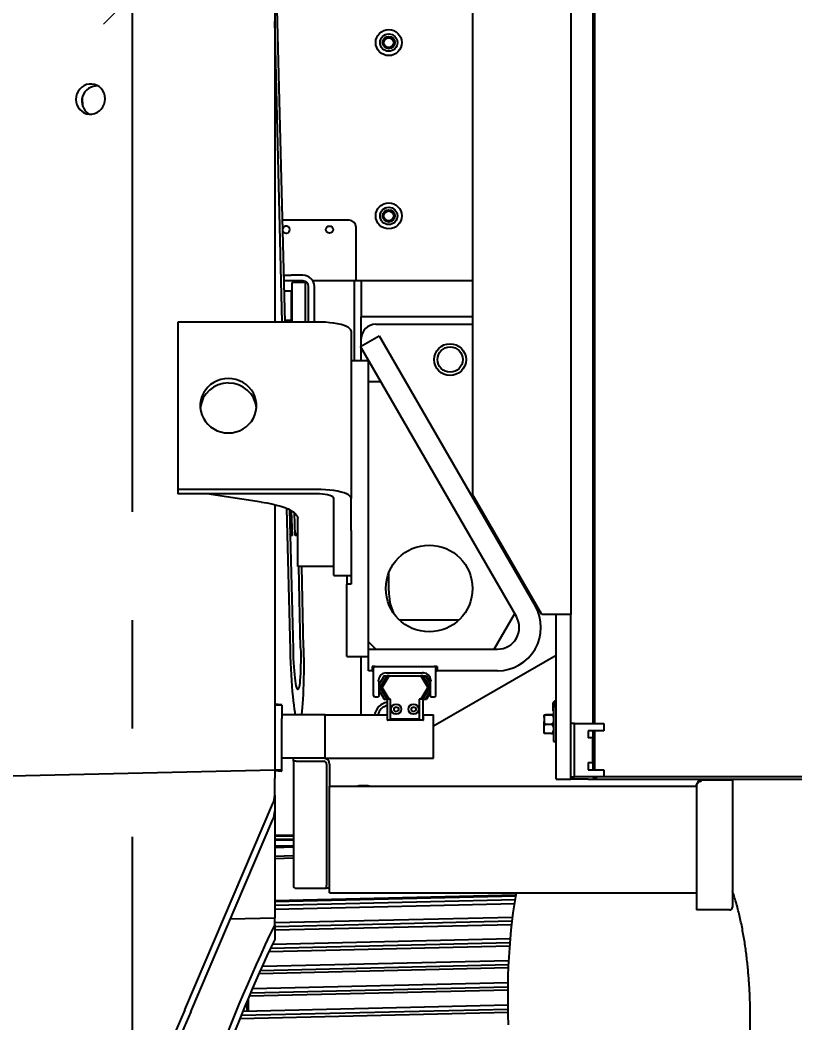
# Model space of a CAD drawing. Header units: inches. Extents: x -347369 to -260369, y 119522 to 149869.
# Drawn here: x -322561 to -322025, y 137271 to 137965 of the extents above; entities that cross this region are included whole.
import ezdxf

# ---------------------------------------------------------------- set-up
doc = ezdxf.new("R2010")
doc.units = ezdxf.units.IN
doc.header["$LTSCALE"] = 300
doc.linetypes.add('CENTRO', pattern=[2, 1.25, -0.25, 0.25, -0.25])
doc.linetypes.add('NASCOSTA', pattern=[0.375, 0.25, -0.125])
for name, color, linetype in [('ASSI', 254, 'CENTRO'), ('MACCHINA', 40, 'Continuous'), ('QUOTE', 7, 'Continuous')]:
    doc.layers.add(name, color=color, linetype=linetype)
doc.styles.get("Standard").update_dxf_attribs({"font": 'romans.shx'})
doc.dimstyles.new('sc1a100', dxfattribs={"dimscale": 100, "dimtxt": 3, "dimasz": 3, "dimexe": 0, "dimexo": 0, "dimgap": 1, "dimtad": 1, "dimzin": 12, "dimdsep": 46, "dimtxsty": 'Standard', "dimblk": 'CLOSEDBLANK', "dimcen": 1, "dimclrd": 253, "dimclre": 253, "dimclrt": 2, "dimadec": 0, "dimazin": 3, "dimtfac": 1, "dimtmove": 0, "dimatfit": 1, "dimldrblk": 'CLOSEDBLANK', "dimfxl": 1, "dimtolj": 1, "dimtzin": 0, "dimarcsym": 0})

# ---------------------------------------------------------------- blocks, each defined once
blk = doc.blocks.new('_ClosedBlank')
at = {"color": 0, "linetype": 'ByBlock', "lineweight": -2}
for p, q in [((-1, 0.1667), (0, 0)), ((-1, 0.1667), (-1, -0.1667)), ((0, 0), (-1, -0.1667))]:
    blk.add_line(p, q, dxfattribs=at)
blk = doc.blocks.new('*D28')
at = {"layer": 'Defpoints', "color": 0, "transparency": 16777216}
for p in [(-322483.62, 140399.66), (-321493.68, 139989.61), (-324251.39, 137231.89), (-323921.75, 136508.74), (-322483.62, 136499.66)]:
    blk.add_point(p, dxfattribs=at)
at = {"layer": 'QUOTE', "color": 253, "lineweight": -2, "transparency": 16777216}
for p, q in [((-324251.39, 137231.89), (-324517.44, 136965.84)), ((-322483.62, 136499.66), (-322483.62, 136123.4))]:
    blk.add_line(p, q, dxfattribs=at)
blk.add_arc((-322483.62, 138999.66), 2876.26, 230.97879, 264.02121, dxfattribs=at)
at = {"layer": 'QUOTE', "color": 253, "lineweight": -2, "transparency": 16777216, "xscale": 300, "yscale": 300, "zscale": 300}
for p, rotation in [((-324517.44, 136965.84), 137.9893954922992), ((-322483.62, 136123.4), 357.0106045077002)]:
    blk.add_blockref('_ClosedBlank', p, dxfattribs=dict(at, rotation=rotation))
at = {"layer": 'QUOTE', "color": 2, "transparency": 16777216, "insert": (-323488.65, 136573.31), "char_height": 300, "attachment_point": 5, "rotation": 337.5}
blk.add_mtext('\\A1;45°', dxfattribs=at)
blk = doc.blocks.new('*D38')
at = {"layer": 'Defpoints', "color": 0, "transparency": 16777216}
for p in [(-322483.62, 140399.66), (-323696.06, 139699.66), (-320318.56, 137749.66), (-322483.62, 136499.66), (-321507.47, 136317.71)]:
    blk.add_point(p, dxfattribs=at)
at = {"layer": 'QUOTE', "color": 253, "lineweight": -2, "transparency": 16777216}
for p, q in [((-320318.56, 137749.66), (-320011.93, 137572.62)), ((-322483.62, 136499.66), (-322483.62, 136145.58))]:
    blk.add_line(p, q, dxfattribs=at)
blk.add_arc((-322483.62, 138999.66), 2854.07, 276.02531, 323.97469, dxfattribs=at)
at = {"layer": 'QUOTE', "color": 253, "lineweight": -2, "transparency": 16777216, "xscale": 300, "yscale": 300, "zscale": 300}
for p, rotation in [((-320011.93, 137572.62), 56.98734634615995), ((-322483.62, 136145.58), 183.0126536538403)]:
    blk.add_blockref('_ClosedBlank', p, dxfattribs=dict(at, rotation=rotation))
at = {"layer": 'QUOTE', "color": 2, "transparency": 16777216, "insert": (-321181.59, 136744.46), "char_height": 300, "attachment_point": 5, "rotation": 30}
blk.add_mtext('\\A1;60°', dxfattribs=at)
blk = doc.blocks.new('A$Cad528b1c')
at = {"layer": 'ASSI'}
blk.add_line((0, 1400), (0, -2400), dxfattribs=at)
at = {"layer": 'MACCHINA'}
for p, q in [((303.5, 783.04), (303.5, -1446.04)), ((98.55, 693.94), (98.55, -1243.49)), ((235.5, 550), (235.5, -1362.9)), ((318.8, -598.5), (318.8, -1521.5)), ((320.22, -1521.5), (320.22, -598.5)), ((105.78, -1243.49), (98.55, -955.21)), ((103.77, -1243.49), (98.55, -1035.17)), ((-34.38, -1094.13), (-34.53, -1087.68)), ((150, -1173), (104.01, -1173)), ((155, -1215), (155, -1178)), ((104.96, -1211), (105, -1211)), ((105, -1212.45), (105, -1211)), ((105, -1211), (110, -1211)), ((110, -1215), (105.06, -1215)), ((118, -1211), (110, -1211)), ((118, -1215), (110, -1215)), ((155, -1215), (124.93, -1215)), ((153.5, -1215), (153.5, -1270.19)), ((235.5, -1215), (155, -1215)), ((158.5, -1215), (158.5, -1240)), ((110.12, -1222.15), (105.24, -1222.15)), ((110.62, -1222.65), (110.12, -1222.15)), ((110.12, -1230.84), (110.12, -1222.15)), ((110.62, -1243.49), (110.62, -1216.45)), ((119.32, -1216.15), (110.92, -1216.15)), ((119.62, -1216.45), (119.62, -1232.05)), ((122, -1243.49), (122, -1219)), ((126, -1243.49), (126, -1219)), ((110.12, -1242.15), (110.12, -1230.84)), ((119.62, -1232.05), (119.62, -1243.49)), ((105.74, -1242.15), (110.12, -1242.15)), ((110.12, -1242.15), (110.62, -1241.65)), ((235.5, -1240), (158.5, -1240)), ((158.5, -1255), (158.5, -1240)), ((127.5, -1243.49), (31.5, -1243.49)), ((31.5, -1243.49), (31.5, -1359.4)), ((151.5, -1249.7), (151.5, -1365.62)), ((168.5, -1245), (235.5, -1245)), ((157.87, -1260.44), (170.86, -1252.94)), ((158.5, -1260.07), (158.5, -1255)), ((170.86, -1252.94), (278.86, -1440)), ((265.87, -1447.5), (157.87, -1260.44)), ((158.5, -1270.19), (158.5, -1261.53)), ((151.5, -1270.19), (163.5, -1270.19)), ((163.5, -1475.19), (163.5, -1270.19)), ((172.05, -1285), (163.5, -1285)), ((31.5, -1359.4), (31.5, -1362.51)), ((127.5, -1359.4), (31.5, -1359.4)), ((127.5, -1362.51), (31.5, -1362.51)), ((89.5, -1368.19), (51.5, -1362.51)), ((139.5, -1418.93), (139.5, -1365.62)), ((151.5, -1387.76), (151.5, -1365.62)), ((283.5, -1446.04), (235.5, -1362.9)), ((98.55, -1369.92), (98.55, -1517.6)), ((109.47, -1470.82), (107.01, -1372.58)), ((111.46, -1470), (109.04, -1373.51)), ((110.81, -1391.3), (110.22, -1374.16)), ((109.23, -1381.39), (110.47, -1381.36)), ((110.47, -1381.39), (109.24, -1381.41)), ((112.8, -1391.24), (112.26, -1375.57)), ((114.5, -1380.07), (114.35, -1380.08)), ((114.5, -1412.81), (114.5, -1379.4)), ((109.26, -1382.29), (109.59, -1383.53)), ((109.61, -1383.56), (110.54, -1383.54)), ((110.42, -1388.57), (110.12, -1388.58)), ((110.73, -1388.87), (110.72, -1388.87)), ((151.5, -1387.76), (151.5, -1425)), ((109.63, -1390.75), (109.47, -1390.74)), ((109.48, -1391.19), (110.81, -1391.16)), ((109.94, -1390.72), (110.24, -1390.71)), ((110.69, -1390.73), (110.39, -1390.74)), ((110.56, -1390.71), (110.79, -1390.7)), ((112.8, -1391.11), (114.5, -1391.08)), ((114.5, -1390.16), (113.13, -1390.19)), ((139.5, -1412.81), (114.5, -1412.81)), ((116.48, -1469.05), (115.26, -1412.81)), ((118.49, -1469.12), (117.27, -1412.81)), ((139.5, -1418.93), (151.5, -1418.93)), ((148.5, -1418.93), (148.5, -1425)), ((177.5, -1429.63), (177.5, -1417.23)), ((148.5, -1475.19), (148.5, -1425)), ((151.5, -1425), (148.5, -1425)), ((225.9, -1450), (185.1, -1450)), ((250.5, -1470), (264.68, -1445.44)), ((303.5, -1446.04), (283.5, -1446.04)), ((293.5, -1560), (293.5, -1446.04)), ((303.5, -1560), (303.5, -1446.04)), ((163.5, -1465), (168.5, -1470)), ((163.5, -1470), (252.88, -1470)), ((163.5, -1485), (163.5, -1470)), ((148.5, -1475.19), (163.5, -1475.19)), ((158.5, -1515.6), (158.5, -1475.19)), ((293.5, -1474.38), (208.5, -1523.45)), ((166, -1485), (163.5, -1485)), ((168, -1482), (166, -1482)), ((166, -1482), (166, -1485)), ((166, -1485), (167, -1485)), ((167, -1502), (167, -1483)), ((168, -1482), (209, -1482)), ((211, -1482), (209, -1482)), ((210, -1502), (210, -1483)), ((210, -1485), (211, -1485)), ((211, -1482), (211, -1485)), ((252.88, -1485), (211, -1485)), ((170.4, -1492.05), (170.4, -1491.5)), ((170.8, -1502), (170.8, -1492.75)), ((172.4, -1492.07), (170.95, -1493.79)), ((170.99, -1494.35), (174.53, -1488.6)), ((176.3, -1488.6), (171.38, -1496.6)), ((174.43, -1488.6), (172.02, -1492.51)), ((172.84, -1496.6), (177.75, -1488.6)), ((174.43, -1488.6), (174.53, -1488.6)), ((174.53, -1488.6), (176.3, -1488.6)), ((175.4, -1486.5), (200.75, -1486.5)), ((177.75, -1488.6), (176.3, -1488.6)), ((177.75, -1488.6), (199.65, -1488.6)), ((199.65, -1488.6), (204.56, -1496.6)), ((201.1, -1488.6), (199.65, -1488.6)), ((206.02, -1496.6), (201.1, -1488.6)), ((201.1, -1488.6), (202.87, -1488.6)), ((201.25, -1486.5), (201.6, -1486.5)), ((202.87, -1488.6), (203.57, -1488.6)), ((202.87, -1488.6), (206.2, -1494.01)), ((203.57, -1488.6), (206.2, -1492.87)), ((206.2, -1493.61), (205.28, -1492.51)), ((206.2, -1492.78), (205.98, -1492.51)), ((206.2, -1492.75), (206.2, -1502)), ((206.6, -1491.5), (206.6, -1492.05)), ((170.95, -1494.26), (170.89, -1494.35)), ((170.89, -1498.85), (170.95, -1498.94)), ((170.95, -1493.79), (170.95, -1494.42)), ((171.34, -1493.79), (170.95, -1493.79)), ((170.95, -1498.78), (170.95, -1499.31)), ((170.95, -1499.31), (172.17, -1500.76)), ((171.28, -1499.31), (170.95, -1499.31)), ((174.53, -1504.6), (170.99, -1498.85)), ((171.38, -1496.6), (176.3, -1504.6)), ((172.84, -1496.6), (171.38, -1496.6)), ((177.75, -1504.6), (172.84, -1496.6)), ((204.56, -1496.6), (199.65, -1504.6)), ((201.1, -1504.6), (206.02, -1496.6)), ((206.2, -1499.19), (202.87, -1504.6)), ((206.02, -1496.6), (204.56, -1496.6)), ((205.51, -1500.31), (206.2, -1499.49)), ((206.2, -1493.79), (206.06, -1493.79)), ((206.2, -1499.31), (206.12, -1499.31)), ((168, -1503), (169.8, -1503)), ((171.79, -1500.31), (174.43, -1504.6)), ((174.43, -1504.6), (174.53, -1504.6)), ((174.53, -1504.6), (176.3, -1504.6)), ((177.75, -1504.6), (176.3, -1504.6)), ((176.55, -1519.1), (176.55, -1504.6)), ((178.65, -1504.6), (177.75, -1504.6)), ((178.65, -1518.6), (178.65, -1504.6)), ((198.65, -1504.6), (198.65, -1518.6)), ((199.65, -1504.6), (198.65, -1504.6)), ((201.1, -1504.6), (199.65, -1504.6)), ((201.1, -1504.6), (202.87, -1504.6)), ((201.45, -1519.1), (201.45, -1504.6)), ((202.87, -1504.6), (203.57, -1504.6)), ((206.2, -1500.33), (203.57, -1504.6)), ((207.2, -1503), (209, -1503)), ((292.35, -1506), (291.1, -1507.25)), ((293.5, -1506), (292.35, -1506)), ((292.35, -1506), (292.35, -1510)), ((103.5, -1508.5), (98.55, -1508.07)), ((98.55, -1508.49), (103.5, -1508.92)), ((103.5, -1508.92), (103.5, -1508.5)), ((103.5, -1508.92), (103.5, -1518.04)), ((181.15, -1510.73), (182.65, -1509.87)), ((181.15, -1512.47), (181.15, -1510.73)), ((182.65, -1513.33), (181.15, -1512.47)), ((182.65, -1509.87), (184.15, -1510.73)), ((184.15, -1512.47), (182.65, -1513.33)), ((184.15, -1510.73), (184.15, -1512.47)), ((193.15, -1510.73), (194.65, -1509.87)), ((193.15, -1512.47), (193.15, -1510.73)), ((194.65, -1513.33), (193.15, -1512.47)), ((194.65, -1509.87), (196.15, -1510.73)), ((196.15, -1512.47), (194.65, -1513.33)), ((196.15, -1510.73), (196.15, -1512.47)), ((291.1, -1507.25), (291.1, -1512.75)), ((291.1, -1512.75), (291.5, -1513.15)), ((293.5, -1510), (291.5, -1510)), ((291.5, -1510), (291.5, -1534)), ((98.55, -1517.6), (98.55, -1553.53)), ((133.5, -1515.6), (103.5, -1515.6)), ((103.5, -1553.55), (103.5, -1518.04)), ((133.5, -1545.6), (133.5, -1515.6)), ((133.5, -1515.6), (176.5, -1515.6)), ((176.5, -1515.6), (176.5, -1519.1)), ((176.5, -1519.1), (176.55, -1519.1)), ((201.45, -1519.1), (176.55, -1519.1)), ((198.65, -1518.6), (178.65, -1518.6)), ((201.45, -1519.1), (201.5, -1519.1)), ((201.5, -1519.1), (201.5, -1515.6)), ((201.5, -1515.6), (208.5, -1515.6)), ((208.5, -1545.6), (208.5, -1515.6)), ((285, -1517.33), (285, -1515.5)), ((285, -1517.33), (285, -1520.17)), ((285, -1523.83), (285, -1520.17)), ((290.11, -1515.5), (286.39, -1515.5)), ((286.39, -1515.5), (290.11, -1515.5)), ((285, -1526.67), (285, -1523.83)), ((285, -1528.5), (285, -1526.67)), ((286.39, -1522), (290.11, -1522)), ((286.39, -1522), (290.11, -1522)), ((306, -1521.5), (303.5, -1521.5)), ((306, -1524.5), (306, -1521.5)), ((306, -1521.5), (306.8, -1521.5)), ((306, -1555.5), (306, -1524.5)), ((306.8, -1521.5), (326.49, -1521.5)), ((326.49, -1526.5), (315.49, -1526.5)), ((315.49, -1526.5), (315.49, -1531.5)), ((318.8, -1526.5), (318.8, -1531.5)), ((320.22, -1553.5), (320.22, -1526.5)), ((326.49, -1521.5), (326.49, -1526.5)), ((290.11, -1528.5), (286.39, -1528.5)), ((290.11, -1528.5), (286.39, -1528.5)), ((291.5, -1534), (293.5, -1534)), ((315.5, -1531.5), (315.49, -1531.5)), ((318.8, -1531.5), (315.5, -1531.5)), ((318.8, -1548.5), (318.8, -1531.5)), ((133.5, -1545.6), (103.5, -1545.6)), ((111.5, -1547.6), (111.5, -1545.6)), ((113.5, -1547.6), (111.5, -1547.6)), ((111.5, -1547.6), (111.5, -1633.6)), ((113.5, -1547.6), (132.5, -1547.6)), ((133.5, -1545.6), (208.5, -1545.6)), ((315.49, -1548.5), (315.5, -1548.5)), ((315.49, -1548.5), (315.49, -1553.5)), ((315.5, -1548.5), (318.8, -1548.5)), ((318.8, -1548.5), (318.8, -1553.5)), ((-207.65, -1560.68), (98.55, -1553.53)), ((98.55, -1553.53), (103.5, -1553.55)), ((103.5, -1553.97), (98.55, -1553.53)), ((98.55, -1553.96), (98.55, -1553.53)), ((98.55, -1553.96), (98.55, -1559.41)), ((98.55, -1553.97), (103.5, -1554.4)), ((103.5, -1553.97), (103.5, -1553.55)), ((103.5, -1554.4), (103.5, -1553.97)), ((134.5, -1549.6), (134.5, -1633.6)), ((136.5, -1549.6), (136.5, -1564.85)), ((306, -1558.5), (306, -1555.5)), ((315.49, -1553.5), (326.49, -1553.5)), ((326.49, -1553.5), (326.49, -1558.5)), ((98.55, -1571.23), (98.55, -1559.41)), ((293.5, -1560), (303.5, -1560)), ((303.5, -1558.5), (306, -1558.5)), ((315.5, -1560), (303.5, -1560)), ((306.8, -1558.5), (306, -1558.5)), ((326.49, -1558.5), (306.8, -1558.5)), ((315.5, -1560), (321.1, -1560)), ((321.1, -1558.5), (321.1, -1560)), ((321.1, -1560), (690.5, -1560)), ((690.5, -1558.43), (326.49, -1558.43)), ((690.5, -1558.5), (326.49, -1558.5)), ((394.5, -1560.6), (415.5, -1560.6)), ((415.5, -1560.6), (415.5, -1648.6)), ((136.5, -1564.85), (330.21, -1564.85)), ((136.5, -1638.85), (136.5, -1564.85)), ((330.21, -1564.85), (390.5, -1564.85)), ((390.5, -1564.6), (390.5, -1564.85)), ((390.5, -1564.85), (390.5, -1638.85)), ((98.55, -1571.23), (98.55, -1582.27)), ((36.29, -1719.8), (97.38, -1576.86)), ((98.55, -1582.27), (98.55, -1656.09)), ((40.43, -1721.15), (97.38, -1587.9)), ((98.55, -1598.85), (111.5, -1598.55)), ((98.55, -1599.28), (111.5, -1598.97)), ((98.55, -1599.55), (111.5, -1599.25)), ((98.55, -1601.62), (111.5, -1601.32)), ((98.55, -1602.29), (111.5, -1601.98)), ((98.55, -1606.17), (111.5, -1605.87)), ((98.55, -1607.27), (111.5, -1606.97)), ((98.55, -1613.29), (111.5, -1612.99)), ((98.55, -1614.92), (111.5, -1614.62)), ((113.5, -1635.6), (132.5, -1635.6)), ((132.5, -1635.6), (134.5, -1635.6)), ((134.5, -1635.6), (134.5, -1633.6)), ((136.5, -1635.6), (134.5, -1635.6)), ((136.5, -1638.85), (330.21, -1638.85)), ((330.21, -1638.85), (390.5, -1638.85)), ((390.5, -1638.85), (390.5, -1650.6)), ((98.55, -1644.12), (265.73, -1640.21)), ((98.55, -1644.71), (265.62, -1640.81)), ((98.55, -1647.38), (265.15, -1643.49)), ((98.55, -1649.96), (264.72, -1646.08)), ((394.5, -1650.6), (390.5, -1650.6)), ((413.5, -1650.6), (394.5, -1650.6)), ((67.92, -1656.81), (98.55, -1656.09)), ((67.93, -1656.81), (98.55, -1656.09)), ((98.55, -1659.38), (263.35, -1655.53)), ((98.55, -1660.85), (98.55, -1656.09)), ((98.55, -1656.09), (98.55, -1656.09)), ((98.55, -1662.1), (263.01, -1658.26)), ((98.55, -1664.43), (262.73, -1660.59)), ((98.55, -1660.85), (98.55, -1670.96)), ((95.64, -1677.12), (261.51, -1673.25)), ((96.96, -1674.33), (261.74, -1670.48)), ((94.62, -1679.33), (261.34, -1675.43)), ((89.91, -1689.61), (260.7, -1685.62)), ((87.7, -1694.56), (260.48, -1690.52)), ((88.65, -1692.43), (260.57, -1688.42)), ((83.12, -1705.07), (260.17, -1700.93)), ((81.02, -1710.01), (260.11, -1705.83)), ((81.9, -1707.92), (260.13, -1703.76)), ((79.25, -1714.21), (79.25, -1720.63)), ((74.57, -1725.67), (260.23, -1721.33)), ((75.41, -1723.58), (260.18, -1719.27)), ((76.58, -1720.69), (260.14, -1716.41))]:
    blk.add_line(p, q, dxfattribs=at)
at = {"layer": 'MACCHINA', "flags": 128}
for points in [[(-39.09, -1089.34), (-38.92, -1091.26), (-38.41, -1093.1), (-37.57, -1094.81), (-36.45, -1096.33), (-35.06, -1097.59), (-33.47, -1098.57), (-31.73, -1099.23), (-29.89, -1099.54), (-28.01, -1099.5), (-26.17, -1099.1), (-24.43, -1098.36), (-22.84, -1097.31), (-21.46, -1095.98), (-20.33, -1094.41), (-19.49, -1092.66), (-18.98, -1090.79), (-18.81, -1088.87), (-18.98, -1086.95), (-19.49, -1085.1), (-20.33, -1083.4), (-21.46, -1081.88), (-22.84, -1080.61), (-24.43, -1079.63), (-26.17, -1078.98), (-28.01, -1078.67), (-29.89, -1078.71), (-31.73, -1079.11), (-33.47, -1079.85), (-35.06, -1080.9), (-36.45, -1082.23), (-37.57, -1083.8), (-38.41, -1085.55), (-38.92, -1087.41), (-39.09, -1089.34)], [(151.5, -1249.7), (151.29, -1248.89), (150.68, -1248.1), (149.67, -1247.33), (148.28, -1246.6), (146.54, -1245.92), (144.47, -1245.31), (142.11, -1244.78), (139.5, -1244.33), (136.68, -1243.97), (133.71, -1243.7), (130.63, -1243.55), (127.5, -1243.49)], [(66.5, -1282.61), (63.84, -1282.79), (61.24, -1283.31), (58.73, -1284.17), (56.37, -1285.36), (54.19, -1286.84), (52.25, -1288.59), (50.57, -1290.59), (49.19, -1292.78), (48.13, -1295.14), (47.41, -1297.62), (47.05, -1300.16), (47.05, -1302.73), (47.41, -1305.28), (48.13, -1307.76), (49.19, -1310.11), (50.57, -1312.31), (52.25, -1314.31), (54.19, -1316.06), (56.37, -1317.54), (58.73, -1318.73), (61.24, -1319.59), (63.84, -1320.11), (66.5, -1320.28), (69.16, -1320.11), (71.76, -1319.59), (74.27, -1318.73), (76.63, -1317.54), (78.81, -1316.06), (80.75, -1314.31), (82.43, -1312.31), (83.81, -1310.11), (84.87, -1307.76), (85.59, -1305.28), (85.95, -1302.73), (85.95, -1300.16), (85.59, -1297.62), (84.87, -1295.14), (83.81, -1292.78), (82.43, -1290.59), (80.75, -1288.59), (78.81, -1286.84), (76.63, -1285.36), (74.27, -1284.17), (71.76, -1283.31), (69.16, -1282.79), (66.5, -1282.61)], [(151.5, -1365.62), (151.29, -1364.81), (150.68, -1364.01), (149.67, -1363.24), (148.28, -1362.51), (146.54, -1361.83), (144.47, -1361.22), (142.11, -1360.69), (139.5, -1360.24), (136.68, -1359.88), (133.71, -1359.62), (130.63, -1359.46), (127.5, -1359.4)], [(139.5, -1365.62), (139.32, -1365.08), (138.78, -1364.55), (137.89, -1364.06), (136.69, -1363.62), (135.21, -1363.24), (133.5, -1362.93), (131.6, -1362.7), (129.58, -1362.56), (127.5, -1362.51)], [(89.5, -1368.19), (93.18, -1368.8), (96.64, -1369.48), (99.86, -1370.25), (102.8, -1371.08), (105.46, -1371.97), (107.8, -1372.93), (109.82, -1373.93), (111.48, -1374.97), (112.8, -1376.05), (113.74, -1377.15), (114.31, -1378.27), (114.5, -1379.4)], [(109.59, -1383.53), (109.6, -1383.56), (109.61, -1383.56)], [(112.98, -1515.6), (112.66, -1513.85), (112.29, -1511.5), (111.93, -1508.84), (111.58, -1505.91), (111.25, -1502.71), (110.94, -1499.28), (110.66, -1495.64), (110.39, -1491.81), (110.15, -1487.82), (109.94, -1483.69), (109.75, -1479.46), (109.6, -1475.16), (109.47, -1470.82)], [(116.48, -1469.05), (116.54, -1472.26), (116.56, -1475.42), (116.55, -1478.51), (116.51, -1481.48), (116.44, -1484.29), (116.33, -1486.92), (116.2, -1489.33), (116.04, -1491.48), (115.86, -1493.36), (115.65, -1494.95), (115.42, -1496.21), (115.17, -1497.14), (114.91, -1497.72), (114.63, -1497.95), (114.35, -1497.83), (114.07, -1497.35), (113.78, -1496.52), (113.49, -1495.35), (113.21, -1493.86), (112.94, -1492.07), (112.68, -1489.99), (112.44, -1487.65), (112.21, -1485.09), (112.01, -1482.32), (111.83, -1479.4), (111.68, -1476.34), (111.55, -1473.2), (111.46, -1470)], [(118.49, -1469.12), (118.57, -1473.47), (118.61, -1477.79), (118.63, -1482.06), (118.61, -1486.22), (118.56, -1490.27), (118.47, -1494.17), (118.35, -1497.89), (118.21, -1501.4), (118.03, -1504.69), (117.83, -1507.73), (117.59, -1510.5), (117.33, -1512.97), (117.05, -1515.13), (116.98, -1515.6)], [(260.5, -1730.07), (260.28, -1723.33), (260.14, -1716.57), (260.09, -1709.83), (260.14, -1703.12), (260.28, -1696.46), (260.5, -1689.86), (260.82, -1683.35), (261.23, -1676.94), (261.73, -1670.65), (262.31, -1664.5), (262.98, -1658.5), (263.73, -1652.68), (264.57, -1647.03), (265.48, -1641.59), (265.98, -1638.85)]]:
    blk.add_lwpolyline(points, dxfattribs=at)
at = {"layer": 'MACCHINA'}
for centre, radius in [((177.5, -1050), 9), ((177.5, -1050), 6), ((177.5, -1050), 4.25), ((177.5, -1050), 3.42), ((177.5, -1170), 9), ((177.5, -1170), 6), ((177.5, -1170), 4.25), ((177.5, -1170), 3.42), ((136.5, -1179.5), 2.5), ((220, -1269.5), 11), ((220, -1269.5), 8.75), ((205.5, -1428), 30), ((182.65, -1511.6), 3.5), ((194.65, -1511.6), 3.5)]:
    blk.add_circle(centre, radius, dxfattribs=at)
for centre, radius, start, end in [((-24.41, -1090.58), 10.58, 86.20001, 237.76372), ((150, -1178), 5, 0, 90), ((106.5, -1179.5), 2.5, 202.98672, 159.88508), ((118, -1219), 8, 0, 90), ((118, -1219), 4, 0, 90), ((110.92, -1216.45), 0.3, 90, 180), ((119.32, -1216.45), 0.3, 0, 90), ((168.5, -1255), 10, 90, 180), ((66.18, -1304.92), 19.21, 89.03802, 174.25645), ((66.77, -1304.99), 19.27, 5.91585, 90.78968), ((116.06, -1390.12), 5.85, 164.63363, 185.80919), ((124.3, -1382.74), 14.01, 183.28068, 185.5326), ((41.46, -1390.84), 69.22, 3.82522, 5.59272), ((215, -1429.63), 37.5, 180, 204.27002), ((252.88, -1455), 30, 270, 30), ((252.88, -1455), 15, 270, 30), ((168, -1483), 1, 90, 180), ((209, -1483), 1, 0, 90), ((175.4, -1491.5), 5, 90, 180), ((170.8, -1492.05), 0.4, 180, 240), ((170.4, -1492.75), 0.4, 0, 60), ((201, -1486.5), 0.25, 0, 180), ((201.6, -1491.5), 5, 0, 90), ((206.6, -1492.75), 0.4, 120, 180), ((206.2, -1492.05), 0.4, 300, 0), ((168, -1502), 1, 180, 270), ((178.5, -1517.5), 11, 100.21094, 170.05357), ((169.8, -1502), 1, 270, 0), ((207.2, -1502), 1, 180, 270), ((209, -1502), 1, 270, 0), ((178.5, -1517.5), 8.75, 102.8769, 167.45873), ((132.5, -1549.6), 4, 0, 90), ((132.5, -1549.6), 2, 0, 90), ((161.5, -1615.2), 50.67, 91.69632, 96.46473), ((158.5, -1615.2), 50.67, 83.53527, 88.30368), ((113.5, -1633.6), 2, 180, 270), ((413.5, -1648.6), 2, 270, 0), ((476.89, -1716.34), 396.75, 179.37583, 180.61626)]:
    blk.add_arc(centre, radius, start, end, dxfattribs=at)
for centre, major_axis, ratio, start_param, end_param in [((175.04, -1496.6), (4.79, 0), 0.939693, 2.617994, 2.658215), ((175.14, -1496.6), (-4.79, 0), 0.939693, 5.759587, 5.846864), ((175.14, -1496.6), (-4.79, 0), 0.939693, 0.436322, 0.523599), ((175.04, -1496.6), (4.79, 0), 0.939693, 3.62497, 3.665191), ((88.55, -1573.02), (4.56, 11.07), 0.803992, 4.696218, 5.186038), ((88.55, -1584.05), (4.56, 11.07), 0.803992, 4.696218, 5.186038), ((138.27, -1724.32), (100.73, 231.92), 0.247592, 1.402344, 2.35483), ((138.27, -1724.32), (93.75, 215.85), 0.247592, 1.429618, 3.128032), ((127.52, -1749.47), (153.71, 353.9), 0.247592, 1.594453, 4.02308), ((127.52, -1749.47), (146.73, 337.83), 0.247592, 1.594453, 2.623265)]:
    blk.add_ellipse(centre, major_axis=major_axis, ratio=ratio, start_param=start_param, end_param=end_param, dxfattribs=at)
for points, knots in [([(110.12, -1388.59), (110.09, -1388.59), (109.98, -1388.58), (109.8, -1388.65), (109.63, -1388.78), (109.52, -1388.92), (109.46, -1389.02), (109.45, -1389.07), (109.45, -1389.08)], [0, 0, 0, 0, 0.089286, 0.352296, 0.568477, 0.763356, 0.952152, 1, 1, 1, 1]), ([(110.71, -1388.86), (110.71, -1388.86), (110.66, -1388.87), (110.58, -1388.83), (110.51, -1388.78), (110.49, -1388.74), (110.49, -1388.75), (110.49, -1388.75)], [0, 0, 0, 0, 0.035175, 0.31899, 0.557321, 0.793121, 1, 1, 1, 1]), ([(109.3, -1390.74), (109.31, -1390.74), (109.31, -1390.74), (109.42, -1390.73), (109.55, -1390.73), (109.66, -1390.73), (109.8, -1390.72), (109.89, -1390.72), (109.94, -1390.72)], [0, 0, 0, 0, 0.239973, 0.485958, 0.611836, 0.739366, 0.868692, 1, 1, 1, 1]), ([(110.39, -1390.74), (110.34, -1390.74), (110.25, -1390.74), (110.11, -1390.74), (109.98, -1390.74), (109.83, -1390.75), (109.68, -1390.75), (109.65, -1390.75), (109.63, -1390.75)], [0, 0, 0, 0, 0.131308, 0.260634, 0.388164, 0.514042, 0.760027, 1, 1, 1, 1]), ([(110.56, -1390.71), (110.54, -1390.71), (110.5, -1390.71), (110.43, -1390.71), (110.34, -1390.71), (110.26, -1390.71), (110.25, -1390.71), (110.24, -1390.71)], [0, 0, 0, 0, 0.124157, 0.251414, 0.500274, 0.749333, 1, 1, 1, 1]), ([(286.39, -1515.5), (286.29, -1515.51), (286.1, -1515.53), (285.8, -1515.68), (285.46, -1516), (285.15, -1516.57), (285.06, -1517.06), (285, -1517.33)], [0, 0, 0, 0, 0.10365, 0.206924, 0.37233, 0.650134, 1, 1, 1, 1]), ([(285, -1515.5), (285.01, -1515.5), (285.07, -1515.5), (285.22, -1515.5), (285.52, -1515.5), (285.91, -1515.5), (286.17, -1515.5), (286.34, -1515.5), (286.39, -1515.5)], [0, 0, 0, 0, 0.091504, 0.389705, 0.690886, 0.817968, 0.946128, 1, 1, 1, 1]), ([(285, -1520.17), (285.07, -1520.52), (285.18, -1521.01), (285.52, -1521.56), (285.81, -1521.83), (286.11, -1521.97), (286.3, -1521.99), (286.39, -1522)], [0, 0, 0, 0, 0.4540677, 0.6237911, 0.7946934, 0.907977, 1, 1, 1, 1]), ([(290.11, -1515.5), (290.21, -1515.51), (290.4, -1515.53), (290.7, -1515.68), (291.04, -1516), (291.35, -1516.57), (291.44, -1517.06), (291.5, -1517.33)], [0, 0, 0, 0, 0.10365, 0.206924, 0.37233, 0.650134, 1, 1, 1, 1]), ([(291.5, -1515.5), (291.49, -1515.5), (291.43, -1515.5), (291.28, -1515.5), (290.98, -1515.5), (290.59, -1515.5), (290.33, -1515.5), (290.16, -1515.5), (290.11, -1515.5)], [0, 0, 0, 0, 0.091504, 0.389705, 0.690886, 0.817968, 0.946128, 1, 1, 1, 1]), ([(291.5, -1520.17), (291.43, -1520.52), (291.32, -1521.01), (290.98, -1521.56), (290.69, -1521.83), (290.39, -1521.97), (290.2, -1521.99), (290.11, -1522)], [0, 0, 0, 0, 0.454068, 0.623791, 0.794693, 0.907977, 1, 1, 1, 1]), ([(285, -1523.83), (285.07, -1523.48), (285.18, -1522.99), (285.52, -1522.44), (285.81, -1522.17), (286.11, -1522.03), (286.3, -1522.01), (286.39, -1522)], [0, 0, 0, 0, 0.454068, 0.623791, 0.794693, 0.907977, 1, 1, 1, 1]), ([(286.39, -1528.5), (286.29, -1528.49), (286.1, -1528.47), (285.8, -1528.32), (285.46, -1528), (285.15, -1527.43), (285.06, -1526.94), (285, -1526.67)], [0, 0, 0, 0, 0.10365, 0.206924, 0.37233, 0.650134, 1, 1, 1, 1]), ([(291.5, -1523.83), (291.43, -1523.48), (291.32, -1522.99), (290.98, -1522.44), (290.69, -1522.17), (290.39, -1522.03), (290.2, -1522.01), (290.11, -1522)], [0, 0, 0, 0, 0.4540677, 0.6237911, 0.7946934, 0.907977, 1, 1, 1, 1]), ([(290.11, -1528.5), (290.21, -1528.49), (290.4, -1528.47), (290.7, -1528.32), (291.04, -1528), (291.35, -1527.43), (291.44, -1526.94), (291.5, -1526.67)], [0, 0, 0, 0, 0.10365, 0.206924, 0.37233, 0.650134, 1, 1, 1, 1]), ([(286.39, -1528.5), (286.37, -1528.5), (286.27, -1528.5), (286.05, -1528.5), (285.73, -1528.5), (285.36, -1528.5), (285.12, -1528.5), (285.04, -1528.5), (285, -1528.5)], [0, 0, 0, 0, 0.014891, 0.116473, 0.242877, 0.427777, 0.755723, 1, 1, 1, 1]), ([(290.11, -1528.5), (290.13, -1528.5), (290.23, -1528.5), (290.45, -1528.5), (290.77, -1528.5), (291.14, -1528.5), (291.38, -1528.5), (291.46, -1528.5), (291.5, -1528.5)], [0, 0, 0, 0, 0.014891, 0.116473, 0.242877, 0.427777, 0.755723, 1, 1, 1, 1]), ([(321.1, -1560), (320.82, -1559.97), (320.28, -1559.91), (319.59, -1559.48), (319.13, -1558.99), (319.02, -1558.62), (318.98, -1558.5)], [0, 0, 0, 0, 0.298802, 0.583293, 0.867765, 1, 1, 1, 1]), ([(394.5, -1560.6), (394.03, -1560.65), (393.1, -1560.74), (391.87, -1561.48), (390.97, -1562.56), (390.55, -1563.68), (390.51, -1564.37), (390.5, -1564.6)], [0, 0, 0, 0, 0.222435, 0.444898, 0.66736, 0.889822, 1, 1, 1, 1]), ([(427.7, -1717.56), (427.64, -1715.56), (427.57, -1712.76), (427.39, -1708.62), (427.21, -1705.09), (426.95, -1700.9), (426.62, -1696.53), (426.23, -1691.98), (425.76, -1687.34), (425.22, -1682.63), (424.61, -1677.9), (423.92, -1673.17), (423.15, -1668.45), (422.3, -1663.76), (421.36, -1659.12), (420.34, -1654.52), (419.21, -1649.96), (417.98, -1645.45), (416.75, -1641.35), (415.88, -1638.82), (415.5, -1637.72)], [0, 0, 0, 0, 0.067696, 0.09514, 0.140668, 0.187877, 0.238482, 0.291265, 0.345762, 0.401621, 0.458613, 0.516596, 0.575492, 0.635276, 0.695973, 0.75765, 0.820427, 0.884473, 0.950008, 1, 1, 1, 1]), ([(365.55, -1848.04), (365.61, -1848.04), (366.98, -1848.06), (369.65, -1847.81), (373.55, -1847.26), (377.4, -1846.35), (381.17, -1845.15), (384.85, -1843.65), (388.41, -1841.85), (391.83, -1839.77), (395.11, -1837.41), (398.22, -1834.8), (401.17, -1831.92), (403.97, -1828.77), (406.62, -1825.32), (409.16, -1821.52), (411.5, -1817.45), (413.67, -1813.09), (415.65, -1808.5), (417.45, -1803.65), (419.04, -1798.71), (420.43, -1793.77), (421.64, -1788.84), (422.71, -1783.88), (423.65, -1778.9), (424.47, -1773.87), (425.19, -1768.8), (425.82, -1763.68), (426.35, -1758.52), (426.8, -1753.32), (427.16, -1748.12), (427.44, -1742.93), (427.63, -1737.85), (427.75, -1733.01), (427.8, -1728.8), (427.81, -1725.02), (427.78, -1721.41), (427.73, -1718.87), (427.7, -1717.56)], [0, 0, 0, 0, 0.001017, 0.024352, 0.047786, 0.071353, 0.095102, 0.119087, 0.143377, 0.168055, 0.193231, 0.219052, 0.245718, 0.273513, 0.302838, 0.334262, 0.368578, 0.402345, 0.438737, 0.476346, 0.512865, 0.548074, 0.582163, 0.615328, 0.647735, 0.679519, 0.710782, 0.741602, 0.77203, 0.802089, 0.831763, 0.86097, 0.889477, 0.916594, 0.940896, 0.958641, 0.978515, 1, 1, 1, 1])]:
    blk.add_open_spline(points, degree=3, knots=knots, dxfattribs=at)
blk.add_open_spline([(390.5, -1564.6), (390.56, -1564.27), (390.68, -1563.6), (391.61, -1562.6), (392.93, -1561.6), (393.98, -1560.93), (394.5, -1560.6)], degree=3, dxfattribs=at)
blk = doc.blocks.new('A$Cda148bbc')
at = {"layer": 'MACCHINA', "color": 8, "linetype": 'NASCOSTA', "lineweight": 5, "ltscale": 2.5}
blk.add_line((719.3, -560), (719.3, -1560), dxfattribs=at)

msp = doc.modelspace()

# ---------------------------------------------------------------- block references
at = {"rotation": 315}
msp.add_blockref('A$Cda148bbc', (-322483.625, 138999.656), dxfattribs=at)
msp.add_blockref('A$Cad528b1c', (-322483.625, 138999.656))

# ---------------------------------------------------------------- dimensions: what is measured, and where the dimension line sits
at = {"layer": 'QUOTE'}
for base, line2, picture, middle in [((-323921.753, 136508.745), ((-324251.392, 137231.889), (-321493.675, 139989.605)), '*D28', (-323488.649, 136573.311)), ((-321507.475, 136317.706), ((-320318.561, 137749.656), (-323696.06, 139699.656)), '*D38', (-321181.589, 136744.464))]:
    dim = msp.add_angular_dim_2l(base=base, line1=((-322483.625, 136499.656), (-322483.625, 140399.656)), line2=line2, dimstyle='sc1a100', dxfattribs=at)
    dim.commit()
    dim.dimension.update_dxf_attribs({"geometry": picture, "text_midpoint": middle})

doc.saveas('drawing.dxf')
